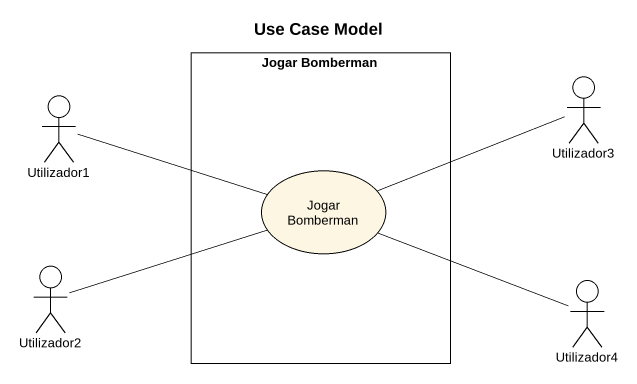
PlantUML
@startuml
title Use Case Model
actor Utilizador1
rectangle "Jogar Bomberman" as Jogar_Bomberman {
  usecase "Jogar Bomberman" as Jogar_Bomberman_2
}
actor Utilizador3
actor Utilizador2
actor Utilizador4
Utilizador1 -right- Jogar_Bomberman_2
Utilizador3 -left- Jogar_Bomberman_2
Utilizador2 -right- Jogar_Bomberman_2
Utilizador4 -left- Jogar_Bomberman_2
@enduml
